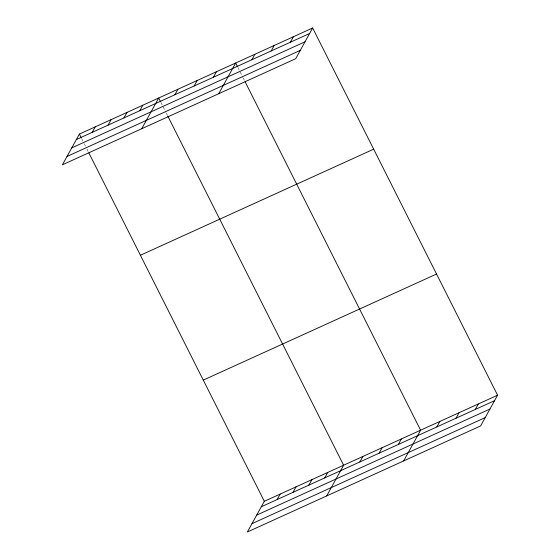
<?xml version="1.0" encoding="UTF-8"?>
<svg xmlns="http://www.w3.org/2000/svg" width="560" height="560" viewBox="0 0 560 560"><rect width="100%" height="100%" fill="white"/><g stroke="black" fill="none" stroke-linecap="round" stroke-linejoin="round"><path stroke-width="0.42" stroke-dasharray="2.8 2.1" d="M237.937 67.522L239.834 71.281M240.212 72.037L242.865 77.308M243.243 78.057L244.384 80.318M160.965 102.522L162.862 106.288M163.24 107.044L165.893 112.308M166.271 113.064L167.405 115.318M81.655 138.593L83.93 143.108M84.308 143.857L85.442 146.118M86.961 149.128L88.102 151.382"/><path stroke-width="0.84" d="M312.641 28L79.38 134.071L62.426 164.794L295.687 58.716L312.641 28L497.574 395.206L480.62 425.929L247.359 532L264.313 501.284L497.574 395.206M92.218 132.342L95.242 126.861M108.08 125.125L111.104 119.651M123.942 117.915L126.966 112.434M139.804 110.698L142.828 105.224M141.729 128.73L158.69 98.007L160.587 101.773M174.909 94.738L177.933 89.257M194.152 85.988L197.176 80.507M213.395 77.231L216.419 71.757M218.708 93.723L235.662 63.007L237.559 66.766M251.888 59.731L254.912 54.25M271.131 50.981L274.155 45.5M290.374 42.231L293.398 36.75M277.151 499.548L280.175 494.067M293.013 492.338L296.037 486.857M308.875 485.121L311.899 479.64M324.737 477.911L327.761 472.43M326.669 495.936L343.623 465.22L167.783 116.074M359.842 461.944L362.866 456.463M379.085 453.194L382.116 447.713M398.335 444.444L401.359 438.963M403.641 460.929L420.602 430.213L245.14 81.823M436.821 426.937L439.845 421.463M456.064 418.187L459.088 412.713M475.307 409.437L478.331 403.956M76.356 139.552L309.617 33.481M71.757 147.882L305.018 41.804M67.018 156.464L300.279 50.386M140.406 255.255L373.667 149.177M203.287 380.107L436.548 274.029M261.289 506.758L494.55 400.687M256.697 515.088L489.958 409.017M251.958 523.67L485.219 417.599M79.38 134.071L81.277 137.837M88.858 152.894L264.313 501.284"/></g></svg>
